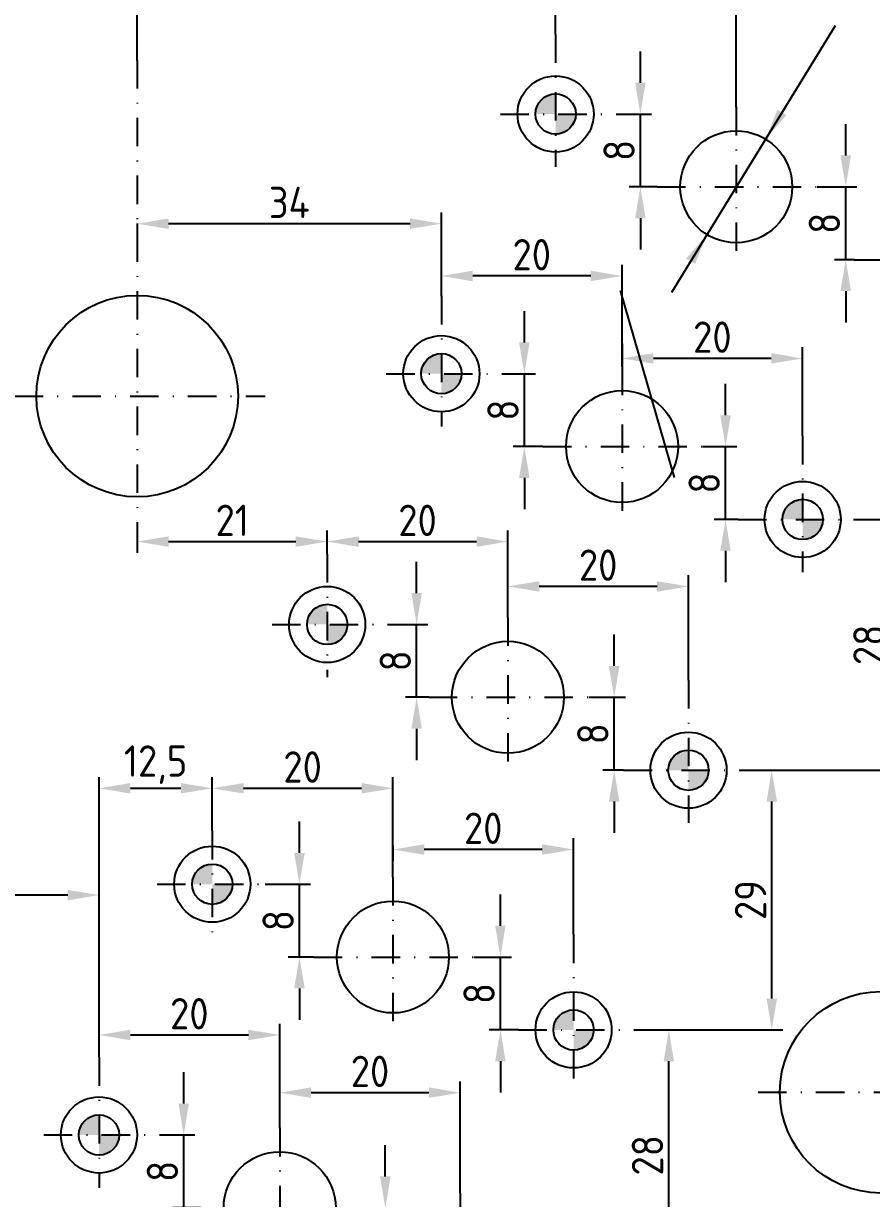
# Model space of a CAD drawing. Header units: millimetres. Extents: x 37 to 1354, y 67 to 1081.
# Drawn here: x 665.9 to 760.5, y 387.4 to 518.6 of the extents above; entities that cross this region are included whole.
import ezdxf

# ---------------------------------------------------------------- set-up
doc = ezdxf.new("R2010")
doc.units = ezdxf.units.MM
doc.linetypes.add('DASHDOT2', pattern=[12.7, 6.35, -3.175, 0, -3.175])
doc.layers.add('AXE', color=1, linetype='DASHDOT2')
doc.layers.add('COTE', color=1, linetype='Continuous')
doc.styles.add('ISOCPR', font='isocp.shx')
doc.dimstyles.new('ISO-25', dxfattribs={"dimtxt": 2.5, "dimasz": 2.5, "dimexe": 1.25, "dimexo": 0.625, "dimtad": 1, "dimtxsty": 'Standard', "dimcen": 2.5, "dimadec": 0, "dimazin": 0, "dimtfac": 1, "dimtmove": 0, "dimatfit": 3, "dimfxl": 1, "dimarcsym": 0})

# ---------------------------------------------------------------- blocks, each defined once
blk = doc.blocks.new('*D363')
at = {"layer": 'COTE', "color": 1, "linetype": 'Continuous', "transparency": 16777216}
for p, q in [((500.56, 581.96), (75.81, 581.96)), ((77.06, 280.46), (77.06, 578.46)), ((788.56, 276.96), (75.81, 276.96))]:
    blk.add_line(p, q, dxfattribs=at)
for points in [[(76.47, 578.46), (77.64, 578.46), (77.06, 581.96)], [(76.47, 280.46), (77.64, 280.46), (77.06, 276.96)]]:
    blk.add_solid(points, dxfattribs=at)
at = {"layer": 'Defpoints', "color": 0, "linetype": 'Continuous', "transparency": 16777216}
for p in [(77.06, 581.96), (500.56, 581.96), (788.56, 276.96)]:
    blk.add_point(p, dxfattribs=at)
at = {"layer": 'COTE', "color": 1, "linetype": 'Continuous', "transparency": 16777216, "insert": (74.68, 436.27), "char_height": 3.5, "attachment_point": 5, "rotation": 90, "style": 'ISOCPR'}
blk.add_mtext('305', dxfattribs=at)
blk = doc.blocks.new('*D365')
at = {"layer": 'COTE', "color": 1, "linetype": 'Continuous', "transparency": 16777216}
for p, q in [((93.06, 436.01), (93.06, 599.21)), ((908.06, 436.01), (908.06, 599.21)), ((96.56, 597.96), (904.56, 597.96))]:
    blk.add_line(p, q, dxfattribs=at)
for points in [[(96.56, 598.55), (96.56, 597.38), (93.06, 597.96)], [(904.56, 598.55), (904.56, 597.38), (908.06, 597.96)]]:
    blk.add_solid(points, dxfattribs=at)
at = {"layer": 'Defpoints', "color": 0, "linetype": 'Continuous', "transparency": 16777216}
for p in [(908.06, 597.96), (93.06, 436.01), (908.06, 436.01)]:
    blk.add_point(p, dxfattribs=at)
at = {"layer": 'COTE', "color": 1, "linetype": 'Continuous', "transparency": 16777216, "insert": (500.56, 600.34), "char_height": 3.5, "attachment_point": 5, "style": 'ISOCPR'}
blk.add_mtext('815', dxfattribs=at)
blk = doc.blocks.new('*D267')
at = {"layer": 'COTE', "color": 1, "linetype": 'Continuous', "transparency": 16777216}
for p, q in [((745.43, 509.24), (745.43, 521.96)), ((765.59, 500.99), (765.59, 521.96)), ((762.09, 520.71), (748.93, 520.71))]:
    blk.add_line(p, q, dxfattribs=at)
for points in [[(748.93, 521.3), (748.93, 520.13), (745.43, 520.71)], [(762.09, 521.3), (762.09, 520.13), (765.59, 520.71)]]:
    blk.add_solid(points, dxfattribs=at)
at = {"layer": 'Defpoints', "color": 0, "linetype": 'Continuous', "transparency": 16777216}
for p in [(745.43, 520.71), (745.43, 509.24), (765.59, 500.99)]:
    blk.add_point(p, dxfattribs=at)
at = {"layer": 'COTE', "color": 1, "linetype": 'Continuous', "transparency": 16777216, "insert": (754.9, 523.09), "char_height": 3.5, "attachment_point": 5, "style": 'ISOCPR'}
blk.add_mtext('20', dxfattribs=at)
blk = doc.blocks.new('*D268')
at = {"layer": 'COTE', "color": 1, "linetype": 'Continuous', "transparency": 16777216}
for p, q in [((734.72, 511.96), (734.72, 515.46)), ((732.99, 508.46), (735.97, 508.46)), ((734.72, 500.33), (734.72, 508.46)), ((736.6, 500.33), (733.47, 500.33)), ((734.72, 496.83), (734.72, 493.33))]:
    blk.add_line(p, q, dxfattribs=at)
for points in [[(734.14, 511.96), (735.3, 511.96), (734.72, 508.46)], [(734.14, 496.83), (735.3, 496.83), (734.72, 500.33)]]:
    blk.add_solid(points, dxfattribs=at)
at = {"layer": 'Defpoints', "color": 0, "linetype": 'Continuous', "transparency": 16777216}
for p in [(732.99, 508.46), (734.72, 508.46), (736.6, 500.33)]:
    blk.add_point(p, dxfattribs=at)
at = {"layer": 'COTE', "color": 1, "linetype": 'Continuous', "transparency": 16777216, "insert": (732.35, 504.4), "char_height": 3.5, "attachment_point": 5, "rotation": 90, "style": 'ISOCPR'}
blk.add_mtext('8', dxfattribs=at)
blk = doc.blocks.new('*D269')
at = {"layer": 'COTE', "color": 1, "linetype": 'Continuous', "transparency": 16777216}
for p, q in [((757.65, 503.83), (757.65, 507.33)), ((754.46, 500.33), (758.9, 500.33)), ((757.65, 492.19), (757.65, 500.33)), ((758.61, 492.19), (756.4, 492.19)), ((757.65, 488.69), (757.65, 485.19))]:
    blk.add_line(p, q, dxfattribs=at)
for points in [[(757.06, 503.83), (758.23, 503.83), (757.65, 500.33)], [(757.06, 488.69), (758.23, 488.69), (757.65, 492.19)]]:
    blk.add_solid(points, dxfattribs=at)
at = {"layer": 'Defpoints', "color": 0, "linetype": 'Continuous', "transparency": 16777216}
for p in [(754.46, 500.33), (757.65, 500.33), (758.61, 492.19)]:
    blk.add_point(p, dxfattribs=at)
at = {"layer": 'COTE', "color": 1, "linetype": 'Continuous', "transparency": 16777216, "insert": (755.27, 496.26), "char_height": 3.5, "attachment_point": 5, "rotation": 90, "style": 'ISOCPR'}
blk.add_mtext('8', dxfattribs=at)
blk = doc.blocks.new('*D272')
at = {"layer": 'COTE', "color": 1, "linetype": 'Continuous', "transparency": 16777216}
for p, q in [((500.56, 581.96), (917.31, 581.96)), ((916.06, 578.46), (916.06, 439.45)), ((894.06, 435.95), (917.31, 435.95))]:
    blk.add_line(p, q, dxfattribs=at)
for points in [[(915.47, 578.46), (916.64, 578.46), (916.06, 581.96)], [(915.47, 439.45), (916.64, 439.45), (916.06, 435.95)]]:
    blk.add_solid(points, dxfattribs=at)
at = {"layer": 'Defpoints', "color": 0, "linetype": 'Continuous', "transparency": 16777216}
for p in [(500.56, 581.96), (894.06, 435.95), (916.06, 435.95)]:
    blk.add_point(p, dxfattribs=at)
at = {"layer": 'COTE', "color": 1, "linetype": 'Continuous', "transparency": 16777216, "insert": (913.68, 508.95), "char_height": 3.5, "attachment_point": 5, "rotation": 90, "style": 'ISOCPR'}
blk.add_mtext('146', dxfattribs=at)
blk = doc.blocks.new('*D282')
at = {"layer": 'COTE', "color": 1, "linetype": 'Continuous', "transparency": 16777216}
for p, q in [((641.06, 417.52), (641.06, 422.5)), ((674.29, 403.14), (674.29, 422.5)), ((670.79, 421.25), (644.56, 421.25))]:
    blk.add_line(p, q, dxfattribs=at)
for points in [[(644.56, 421.83), (644.56, 420.66), (641.06, 421.25)], [(670.79, 421.83), (670.79, 420.66), (674.29, 421.25)]]:
    blk.add_solid(points, dxfattribs=at)
at = {"layer": 'Defpoints', "color": 0, "linetype": 'Continuous', "transparency": 16777216}
for p in [(641.06, 421.25), (641.06, 417.52), (674.29, 403.14)]:
    blk.add_point(p, dxfattribs=at)
at = {"layer": 'COTE', "color": 1, "linetype": 'Continuous', "transparency": 16777216, "insert": (657.67, 423.62), "char_height": 3.5, "attachment_point": 5, "style": 'ISOCPR'}
blk.add_mtext('33', dxfattribs=at)
blk = doc.blocks.new('*D308')
at = {"layer": 'COTE', "color": 1, "linetype": 'Continuous', "transparency": 16777216}
for p, q in [((696.66, 425.96), (696.66, 429.46)), ((692.82, 422.46), (697.91, 422.46)), ((696.66, 414.33), (696.66, 422.46)), ((698.27, 414.33), (695.41, 414.33)), ((696.66, 410.83), (696.66, 407.33))]:
    blk.add_line(p, q, dxfattribs=at)
for points in [[(696.08, 425.96), (697.25, 425.96), (696.66, 422.46)], [(696.08, 410.83), (697.25, 410.83), (696.66, 414.33)]]:
    blk.add_solid(points, dxfattribs=at)
at = {"layer": 'Defpoints', "color": 0, "linetype": 'Continuous', "transparency": 16777216}
for p in [(692.82, 422.46), (696.66, 422.46), (698.27, 414.33)]:
    blk.add_point(p, dxfattribs=at)
at = {"layer": 'COTE', "color": 1, "linetype": 'Continuous', "transparency": 16777216, "insert": (694.29, 418.4), "char_height": 3.5, "attachment_point": 5, "rotation": 90, "style": 'ISOCPR'}
blk.add_mtext('8', dxfattribs=at)
blk = doc.blocks.new('*D309')
at = {"layer": 'COTE', "color": 1, "linetype": 'Continuous', "transparency": 16777216}
for p, q in [((719.1, 417.83), (719.1, 421.33)), ((716.14, 414.33), (720.35, 414.33)), ((719.1, 406.19), (719.1, 414.33)), ((721.11, 406.19), (717.85, 406.19)), ((719.1, 402.69), (719.1, 399.19))]:
    blk.add_line(p, q, dxfattribs=at)
for points in [[(718.51, 417.83), (719.68, 417.83), (719.1, 414.33)], [(718.51, 402.69), (719.68, 402.69), (719.1, 406.19)]]:
    blk.add_solid(points, dxfattribs=at)
at = {"layer": 'Defpoints', "color": 0, "linetype": 'Continuous', "transparency": 16777216}
for p in [(716.14, 414.33), (719.1, 414.33), (721.11, 406.19)]:
    blk.add_point(p, dxfattribs=at)
at = {"layer": 'COTE', "color": 1, "linetype": 'Continuous', "transparency": 16777216, "insert": (716.72, 410.26), "char_height": 3.5, "attachment_point": 5, "rotation": 90, "style": 'ISOCPR'}
blk.add_mtext('8', dxfattribs=at)
blk = doc.blocks.new('*D310')
at = {"layer": 'COTE', "color": 1, "linetype": 'Continuous', "transparency": 16777216}
for p, q in [((748.31, 435.19), (750.64, 435.19)), ((749.39, 409.69), (749.39, 431.69)), ((736.15, 406.19), (750.64, 406.19))]:
    blk.add_line(p, q, dxfattribs=at)
for points in [[(748.81, 431.69), (749.98, 431.69), (749.39, 435.19)], [(748.81, 409.69), (749.98, 409.69), (749.39, 406.19)]]:
    blk.add_solid(points, dxfattribs=at)
at = {"layer": 'Defpoints', "color": 0, "linetype": 'Continuous', "transparency": 16777216}
for p in [(748.31, 435.19), (749.39, 435.19), (736.15, 406.19)]:
    blk.add_point(p, dxfattribs=at)
at = {"layer": 'COTE', "color": 1, "linetype": 'Continuous', "transparency": 16777216, "insert": (747.02, 420.69), "char_height": 3.5, "attachment_point": 5, "rotation": 90, "style": 'ISOCPR'}
blk.add_mtext('29', dxfattribs=at)
blk = doc.blocks.new('*D311')
at = {"layer": 'COTE', "color": 1, "linetype": 'Continuous', "transparency": 16777216}
for p, q in [((707.1, 426.77), (707.1, 425.09)), ((727.26, 416.84), (727.26, 427.59)), ((723.76, 426.34), (710.6, 426.34))]:
    blk.add_line(p, q, dxfattribs=at)
for points in [[(710.6, 426.92), (710.6, 425.75), (707.1, 426.34)], [(723.76, 426.92), (723.76, 425.75), (727.26, 426.34)]]:
    blk.add_solid(points, dxfattribs=at)
at = {"layer": 'Defpoints', "color": 0, "linetype": 'Continuous', "transparency": 16777216}
for p in [(707.1, 426.77), (707.1, 426.34), (727.26, 416.84)]:
    blk.add_point(p, dxfattribs=at)
at = {"layer": 'COTE', "color": 1, "linetype": 'Continuous', "transparency": 16777216, "insert": (717.18, 428.71), "char_height": 3.5, "attachment_point": 5, "style": 'ISOCPR'}
blk.add_mtext('20', dxfattribs=at)
blk = doc.blocks.new('*D312')
at = {"layer": 'COTE', "color": 1, "linetype": 'Continuous', "transparency": 16777216}
for p, q in [((674.29, 403.14), (674.29, 434.42)), ((686.93, 428.41), (686.93, 434.42)), ((677.79, 433.17), (683.43, 433.17))]:
    blk.add_line(p, q, dxfattribs=at)
for points in [[(677.79, 433.76), (677.79, 432.59), (674.29, 433.17)], [(683.43, 433.76), (683.43, 432.59), (686.93, 433.17)]]:
    blk.add_solid(points, dxfattribs=at)
at = {"layer": 'Defpoints', "color": 0, "linetype": 'Continuous', "transparency": 16777216}
for p in [(686.93, 433.17), (686.93, 428.41), (674.29, 403.14)]:
    blk.add_point(p, dxfattribs=at)
at = {"layer": 'COTE', "color": 1, "linetype": 'Continuous', "transparency": 16777216, "insert": (680.61, 435.81), "char_height": 3.5, "attachment_point": 5, "style": 'ISOCPR'}
blk.add_mtext('12,5', dxfattribs=at)
blk = doc.blocks.new('*D313')
at = {"layer": 'COTE', "color": 1, "linetype": 'Continuous', "transparency": 16777216}
for p, q in [((694.46, 398.36), (694.46, 400.43)), ((714.62, 387.98), (714.62, 400.43)), ((711.12, 399.18), (697.96, 399.18))]:
    blk.add_line(p, q, dxfattribs=at)
for points in [[(697.96, 399.77), (697.96, 398.6), (694.46, 399.18)], [(711.12, 399.77), (711.12, 398.6), (714.62, 399.18)]]:
    blk.add_solid(points, dxfattribs=at)
at = {"layer": 'Defpoints', "color": 0, "linetype": 'Continuous', "transparency": 16777216}
for p in [(694.46, 399.18), (694.46, 398.36), (714.62, 387.98)]:
    blk.add_point(p, dxfattribs=at)
at = {"layer": 'COTE', "color": 1, "linetype": 'Continuous', "transparency": 16777216, "insert": (704.54, 401.56), "char_height": 3.5, "attachment_point": 5, "style": 'ISOCPR'}
blk.add_mtext('20', dxfattribs=at)
blk = doc.blocks.new('*D315')
at = {"layer": 'COTE', "color": 1, "linetype": 'Continuous', "transparency": 16777216}
for p, q in [((706.25, 389.83), (706.25, 393.33)), ((703.49, 386.33), (707.5, 386.33)), ((706.25, 378.19), (706.25, 386.33)), ((707.16, 378.19), (705, 378.19)), ((706.25, 374.69), (706.25, 371.19))]:
    blk.add_line(p, q, dxfattribs=at)
for points in [[(705.67, 389.83), (706.83, 389.83), (706.25, 386.33)], [(705.67, 374.69), (706.83, 374.69), (706.25, 378.19)]]:
    blk.add_solid(points, dxfattribs=at)
at = {"layer": 'Defpoints', "color": 0, "linetype": 'Continuous', "transparency": 16777216}
for p in [(703.49, 386.33), (706.25, 386.33), (707.16, 378.19)]:
    blk.add_point(p, dxfattribs=at)
at = {"layer": 'COTE', "color": 1, "linetype": 'Continuous', "transparency": 16777216, "insert": (703.87, 382.26), "char_height": 3.5, "attachment_point": 5, "rotation": 90, "style": 'ISOCPR'}
blk.add_mtext('8', dxfattribs=at)
blk = doc.blocks.new('*D319')
at = {"layer": 'COTE', "color": 1, "linetype": 'Continuous', "transparency": 16777216}
for p, q in [((674.29, 403.14), (674.29, 406.88)), ((694.46, 395.24), (694.46, 406.88)), ((677.79, 405.63), (690.96, 405.63))]:
    blk.add_line(p, q, dxfattribs=at)
for points in [[(677.79, 406.21), (677.79, 405.04), (674.29, 405.63)], [(690.96, 406.21), (690.96, 405.04), (694.46, 405.63)]]:
    blk.add_solid(points, dxfattribs=at)
at = {"layer": 'Defpoints', "color": 0, "linetype": 'Continuous', "transparency": 16777216}
for p in [(694.46, 405.63), (674.29, 403.14), (694.46, 395.24)]:
    blk.add_point(p, dxfattribs=at)
at = {"layer": 'COTE', "color": 1, "linetype": 'Continuous', "transparency": 16777216, "insert": (684.37, 408), "char_height": 3.5, "attachment_point": 5, "style": 'ISOCPR'}
blk.add_mtext('20', dxfattribs=at)
blk = doc.blocks.new('*D320')
at = {"layer": 'COTE', "color": 1, "linetype": 'Continuous', "transparency": 16777216}
for p, q in [((683.74, 397.96), (683.74, 401.46)), ((682.26, 394.46), (684.99, 394.46)), ((683.74, 386.33), (683.74, 394.46)), ((685.63, 386.33), (682.49, 386.33)), ((683.74, 382.83), (683.74, 379.33))]:
    blk.add_line(p, q, dxfattribs=at)
for points in [[(683.16, 397.96), (684.32, 397.96), (683.74, 394.46)], [(683.16, 382.83), (684.32, 382.83), (683.74, 386.33)]]:
    blk.add_solid(points, dxfattribs=at)
at = {"layer": 'Defpoints', "color": 0, "linetype": 'Continuous', "transparency": 16777216}
for p in [(682.26, 394.46), (683.74, 394.46), (685.63, 386.33)]:
    blk.add_point(p, dxfattribs=at)
at = {"layer": 'COTE', "color": 1, "linetype": 'Continuous', "transparency": 16777216, "insert": (681.37, 390.4), "char_height": 3.5, "attachment_point": 5, "rotation": 90, "style": 'ISOCPR'}
blk.add_mtext('8', dxfattribs=at)
blk = doc.blocks.new('*D321')
at = {"layer": 'COTE', "color": 1, "linetype": 'Continuous', "transparency": 16777216}
for p, q in [((736.15, 406.19), (739.15, 406.19)), ((737.9, 381.69), (737.9, 402.69)), ((722.52, 378.19), (739.15, 378.19))]:
    blk.add_line(p, q, dxfattribs=at)
for points in [[(737.32, 402.69), (738.48, 402.69), (737.9, 406.19)], [(737.32, 381.69), (738.48, 381.69), (737.9, 378.19)]]:
    blk.add_solid(points, dxfattribs=at)
at = {"layer": 'Defpoints', "color": 0, "linetype": 'Continuous', "transparency": 16777216}
for p in [(736.15, 406.19), (737.9, 406.19), (722.52, 378.19)]:
    blk.add_point(p, dxfattribs=at)
at = {"layer": 'COTE', "color": 1, "linetype": 'Continuous', "transparency": 16777216, "insert": (735.52, 392.19), "char_height": 3.5, "attachment_point": 5, "rotation": 90, "style": 'ISOCPR'}
blk.add_mtext('28', dxfattribs=at)
blk = doc.blocks.new('*D325')
at = {"layer": 'COTE', "color": 1, "linetype": 'Continuous', "transparency": 16777216}
for p, q in [((712.51, 488.14), (712.51, 497.46)), ((678.56, 496.24), (678.56, 494.96)), ((709.01, 496.21), (682.06, 496.21))]:
    blk.add_line(p, q, dxfattribs=at)
for points in [[(682.06, 496.8), (682.06, 495.63), (678.56, 496.21)], [(709.01, 496.8), (709.01, 495.63), (712.51, 496.21)]]:
    blk.add_solid(points, dxfattribs=at)
at = {"layer": 'Defpoints', "color": 0, "linetype": 'Continuous', "transparency": 16777216}
for p in [(678.56, 496.24), (678.56, 496.21), (712.51, 488.14)]:
    blk.add_point(p, dxfattribs=at)
at = {"layer": 'COTE', "color": 1, "linetype": 'Continuous', "transparency": 16777216, "insert": (695.53, 498.59), "char_height": 3.5, "attachment_point": 5, "style": 'ISOCPR'}
blk.add_mtext('34', dxfattribs=at)
blk = doc.blocks.new('*D326')
at = {"layer": 'COTE', "color": 1, "linetype": 'Continuous', "transparency": 16777216}
for p, q in [((699.76, 459.31), (699.76, 461.97)), ((719.93, 452.24), (719.93, 461.97)), ((703.26, 460.72), (716.43, 460.72))]:
    blk.add_line(p, q, dxfattribs=at)
for points in [[(703.26, 461.3), (703.26, 460.13), (699.76, 460.72)], [(716.43, 461.3), (716.43, 460.13), (719.93, 460.72)]]:
    blk.add_solid(points, dxfattribs=at)
at = {"layer": 'Defpoints', "color": 0, "linetype": 'Continuous', "transparency": 16777216}
for p in [(719.93, 460.72), (699.76, 459.31), (719.93, 452.24)]:
    blk.add_point(p, dxfattribs=at)
at = {"layer": 'COTE', "color": 1, "linetype": 'Continuous', "transparency": 16777216, "insert": (709.85, 463.09), "char_height": 3.5, "attachment_point": 5, "style": 'ISOCPR'}
blk.add_mtext('20', dxfattribs=at)
blk = doc.blocks.new('*D327')
at = {"layer": 'COTE', "color": 1, "linetype": 'Continuous', "transparency": 16777216}
for p, q in [((699.76, 459.31), (699.76, 461.97)), ((678.56, 461.59), (678.56, 459.47)), ((682.06, 460.72), (696.26, 460.72))]:
    blk.add_line(p, q, dxfattribs=at)
for points in [[(682.06, 461.3), (682.06, 460.13), (678.56, 460.72)], [(696.26, 461.3), (696.26, 460.13), (699.76, 460.72)]]:
    blk.add_solid(points, dxfattribs=at)
at = {"layer": 'Defpoints', "color": 0, "linetype": 'Continuous', "transparency": 16777216}
for p in [(678.56, 461.59), (699.76, 460.72), (699.76, 459.31)]:
    blk.add_point(p, dxfattribs=at)
at = {"layer": 'COTE', "color": 1, "linetype": 'Continuous', "transparency": 16777216, "insert": (689.16, 463.09), "char_height": 3.5, "attachment_point": 5, "style": 'ISOCPR'}
blk.add_mtext('21', dxfattribs=at)
blk = doc.blocks.new('*D328')
at = {"layer": 'COTE', "color": 1, "linetype": 'Continuous', "transparency": 16777216}
for p, q in [((709.75, 454.96), (709.75, 458.46)), ((708.32, 451.46), (711, 451.46)), ((709.75, 443.33), (709.75, 451.46)), ((711.1, 443.33), (708.5, 443.33)), ((709.75, 439.83), (709.75, 436.33))]:
    blk.add_line(p, q, dxfattribs=at)
for points in [[(709.16, 454.96), (710.33, 454.96), (709.75, 451.46)], [(709.16, 439.83), (710.33, 439.83), (709.75, 443.33)]]:
    blk.add_solid(points, dxfattribs=at)
at = {"layer": 'Defpoints', "color": 0, "linetype": 'Continuous', "transparency": 16777216}
for p in [(708.32, 451.46), (709.75, 451.46), (711.1, 443.33)]:
    blk.add_point(p, dxfattribs=at)
at = {"layer": 'COTE', "color": 1, "linetype": 'Continuous', "transparency": 16777216, "insert": (707.37, 447.4), "char_height": 3.5, "attachment_point": 5, "rotation": 90, "style": 'ISOCPR'}
blk.add_mtext('8', dxfattribs=at)
blk = doc.blocks.new('*D329')
at = {"layer": 'COTE', "color": 1, "linetype": 'Continuous', "transparency": 16777216}
for p, q in [((686.93, 428.41), (686.93, 434.42)), ((707.1, 423.24), (707.1, 434.42)), ((690.43, 433.17), (703.6, 433.17))]:
    blk.add_line(p, q, dxfattribs=at)
for points in [[(690.43, 433.76), (690.43, 432.59), (686.93, 433.17)], [(703.6, 433.76), (703.6, 432.59), (707.1, 433.17)]]:
    blk.add_solid(points, dxfattribs=at)
at = {"layer": 'Defpoints', "color": 0, "linetype": 'Continuous', "transparency": 16777216}
for p in [(707.1, 433.17), (686.93, 428.41), (707.1, 423.24)]:
    blk.add_point(p, dxfattribs=at)
at = {"layer": 'COTE', "color": 1, "linetype": 'Continuous', "transparency": 16777216, "insert": (697.02, 435.55), "char_height": 3.5, "attachment_point": 5, "style": 'ISOCPR'}
blk.add_mtext('20', dxfattribs=at)
blk = doc.blocks.new('*D330')
at = {"layer": 'COTE', "color": 1, "linetype": 'Continuous', "transparency": 16777216}
for p, q in [((744.23, 474.83), (744.23, 478.33)), ((741.71, 471.33), (745.48, 471.33)), ((744.23, 463.19), (744.23, 471.33)), ((745.63, 463.19), (742.98, 463.19)), ((744.23, 459.69), (744.23, 456.19))]:
    blk.add_line(p, q, dxfattribs=at)
for points in [[(743.65, 474.83), (744.81, 474.83), (744.23, 471.33)], [(743.65, 459.69), (744.81, 459.69), (744.23, 463.19)]]:
    blk.add_solid(points, dxfattribs=at)
at = {"layer": 'Defpoints', "color": 0, "linetype": 'Continuous', "transparency": 16777216}
for p in [(741.71, 471.33), (744.23, 471.33), (745.63, 463.19)]:
    blk.add_point(p, dxfattribs=at)
at = {"layer": 'COTE', "color": 1, "linetype": 'Continuous', "transparency": 16777216, "insert": (741.85, 467.26), "char_height": 3.5, "attachment_point": 5, "rotation": 90, "style": 'ISOCPR'}
blk.add_mtext('8', dxfattribs=at)
blk = doc.blocks.new('*D331')
at = {"layer": 'COTE', "color": 1, "linetype": 'Continuous', "transparency": 16777216}
for p, q in [((759.87, 463.19), (763.87, 463.19)), ((762.62, 438.69), (762.62, 459.69)), ((745.97, 435.19), (763.87, 435.19))]:
    blk.add_line(p, q, dxfattribs=at)
for points in [[(762.03, 459.69), (763.2, 459.69), (762.62, 463.19)], [(762.03, 438.69), (763.2, 438.69), (762.62, 435.19)]]:
    blk.add_solid(points, dxfattribs=at)
at = {"layer": 'Defpoints', "color": 0, "linetype": 'Continuous', "transparency": 16777216}
for p in [(759.87, 463.19), (762.62, 463.19), (745.97, 435.19)]:
    blk.add_point(p, dxfattribs=at)
at = {"layer": 'COTE', "color": 1, "linetype": 'Continuous', "transparency": 16777216, "insert": (760.24, 449.19), "char_height": 3.5, "attachment_point": 5, "rotation": 90, "style": 'ISOCPR'}
blk.add_mtext('28', dxfattribs=at)
blk = doc.blocks.new('*D332')
at = {"layer": 'COTE', "color": 1, "linetype": 'Continuous', "transparency": 16777216}
for p, q in [((719.93, 452.24), (719.93, 456.96)), ((740.09, 445.26), (740.09, 456.96)), ((736.59, 455.71), (723.43, 455.71))]:
    blk.add_line(p, q, dxfattribs=at)
for points in [[(723.43, 456.3), (723.43, 455.13), (719.93, 455.71)], [(736.59, 456.3), (736.59, 455.13), (740.09, 455.71)]]:
    blk.add_solid(points, dxfattribs=at)
at = {"layer": 'Defpoints', "color": 0, "linetype": 'Continuous', "transparency": 16777216}
for p in [(719.93, 455.71), (719.93, 452.24), (740.09, 445.26)]:
    blk.add_point(p, dxfattribs=at)
at = {"layer": 'COTE', "color": 1, "linetype": 'Continuous', "transparency": 16777216, "insert": (730.01, 458.09), "char_height": 3.5, "attachment_point": 5, "style": 'ISOCPR'}
blk.add_mtext('20', dxfattribs=at)
blk = doc.blocks.new('*D333')
at = {"layer": 'COTE', "color": 1, "linetype": 'Continuous', "transparency": 16777216}
for p, q in [((731.8, 446.83), (731.8, 450.33)), ((728.97, 443.33), (733.05, 443.33)), ((731.8, 435.19), (731.8, 443.33)), ((732.85, 435.19), (730.55, 435.19)), ((731.8, 431.69), (731.8, 428.19))]:
    blk.add_line(p, q, dxfattribs=at)
for points in [[(731.21, 446.83), (732.38, 446.83), (731.8, 443.33)], [(731.21, 431.69), (732.38, 431.69), (731.8, 435.19)]]:
    blk.add_solid(points, dxfattribs=at)
at = {"layer": 'Defpoints', "color": 0, "linetype": 'Continuous', "transparency": 16777216}
for p in [(728.97, 443.33), (731.8, 443.33), (732.85, 435.19)]:
    blk.add_point(p, dxfattribs=at)
at = {"layer": 'COTE', "color": 1, "linetype": 'Continuous', "transparency": 16777216, "insert": (729.42, 439.26), "char_height": 3.5, "attachment_point": 5, "rotation": 90, "style": 'ISOCPR'}
blk.add_mtext('8', dxfattribs=at)
blk = doc.blocks.new('*D334')
at = {"layer": 'COTE', "color": 1, "linetype": 'Continuous', "transparency": 16777216}
for p, q in [((732.68, 482.83), (732.68, 479.92)), ((752.84, 472.52), (752.84, 482.42)), ((749.34, 481.17), (736.18, 481.17))]:
    blk.add_line(p, q, dxfattribs=at)
for points in [[(736.18, 481.76), (736.18, 480.59), (732.68, 481.17)], [(749.34, 481.76), (749.34, 480.59), (752.84, 481.17)]]:
    blk.add_solid(points, dxfattribs=at)
at = {"layer": 'Defpoints', "color": 0, "linetype": 'Continuous', "transparency": 16777216}
for p in [(732.68, 482.83), (732.68, 481.17), (752.84, 472.52)]:
    blk.add_point(p, dxfattribs=at)
at = {"layer": 'COTE', "color": 1, "linetype": 'Continuous', "transparency": 16777216, "insert": (742.76, 483.55), "char_height": 3.5, "attachment_point": 5, "style": 'ISOCPR'}
blk.add_mtext('20', dxfattribs=at)
blk = doc.blocks.new('*D335')
at = {"layer": 'COTE', "color": 1, "linetype": 'Continuous', "transparency": 16777216}
for p, q in [((712.51, 489.64), (712.51, 491.63)), ((732.68, 480.24), (732.68, 491.63)), ((729.18, 490.38), (716.01, 490.38))]:
    blk.add_line(p, q, dxfattribs=at)
for points in [[(716.01, 490.96), (716.01, 489.79), (712.51, 490.38)], [(729.18, 490.96), (729.18, 489.79), (732.68, 490.38)]]:
    blk.add_solid(points, dxfattribs=at)
at = {"layer": 'Defpoints', "color": 0, "linetype": 'Continuous', "transparency": 16777216}
for p in [(712.51, 490.38), (712.51, 489.64), (732.68, 480.24)]:
    blk.add_point(p, dxfattribs=at)
at = {"layer": 'COTE', "color": 1, "linetype": 'Continuous', "transparency": 16777216, "insert": (722.6, 492.75), "char_height": 3.5, "attachment_point": 5, "style": 'ISOCPR'}
blk.add_mtext('20', dxfattribs=at)
blk = doc.blocks.new('*D336')
at = {"layer": 'COTE', "color": 1, "linetype": 'Continuous', "transparency": 16777216}
for p, q in [((721.77, 482.96), (721.77, 486.46)), ((720.7, 479.46), (723.02, 479.46)), ((721.77, 471.33), (721.77, 479.46)), ((723.85, 471.33), (720.52, 471.33)), ((721.77, 467.83), (721.77, 464.33))]:
    blk.add_line(p, q, dxfattribs=at)
for points in [[(721.18, 482.96), (722.35, 482.96), (721.77, 479.46)], [(721.18, 467.83), (722.35, 467.83), (721.77, 471.33)]]:
    blk.add_solid(points, dxfattribs=at)
at = {"layer": 'Defpoints', "color": 0, "linetype": 'Continuous', "transparency": 16777216}
for p in [(720.7, 479.46), (721.77, 479.46), (723.85, 471.33)]:
    blk.add_point(p, dxfattribs=at)
at = {"layer": 'COTE', "color": 1, "linetype": 'Continuous', "transparency": 16777216, "insert": (719.39, 475.4), "char_height": 3.5, "attachment_point": 5, "rotation": 90, "style": 'ISOCPR'}
blk.add_mtext('8', dxfattribs=at)
blk = doc.blocks.new('*D353')
at = {"layer": 'COTE', "color": 1, "linetype": 'Continuous', "transparency": 16777216}
for p, q in [((640.06, 534.84), (640.06, 546.46)), ((678.56, 514.49), (678.56, 546.46)), ((675.06, 545.21), (643.56, 545.21))]:
    blk.add_line(p, q, dxfattribs=at)
for points in [[(643.56, 545.8), (643.56, 544.63), (640.06, 545.21)], [(675.06, 545.8), (675.06, 544.63), (678.56, 545.21)]]:
    blk.add_solid(points, dxfattribs=at)
at = {"layer": 'Defpoints', "color": 0, "linetype": 'Continuous', "transparency": 16777216}
for p in [(640.06, 545.21), (640.06, 534.84), (678.56, 514.49)]:
    blk.add_point(p, dxfattribs=at)
at = {"layer": 'COTE', "color": 1, "linetype": 'Continuous', "transparency": 16777216, "insert": (659.31, 547.85), "char_height": 3.5, "attachment_point": 5, "style": 'ISOCPR'}
blk.add_mtext('38,5', dxfattribs=at)
blk = doc.blocks.new('*D358')
at = {"layer": 'COTE', "color": 1, "linetype": 'Continuous', "transparency": 16777216}
for p, q in [((678.56, 514.41), (678.56, 521.96)), ((725.26, 517.35), (725.26, 521.96)), ((721.76, 520.71), (682.06, 520.71))]:
    blk.add_line(p, q, dxfattribs=at)
for points in [[(682.06, 521.3), (682.06, 520.13), (678.56, 520.71)], [(721.76, 521.3), (721.76, 520.13), (725.26, 520.71)]]:
    blk.add_solid(points, dxfattribs=at)
at = {"layer": 'Defpoints', "color": 0, "linetype": 'Continuous', "transparency": 16777216}
for p in [(678.56, 520.71), (725.26, 517.35), (678.56, 514.41)]:
    blk.add_point(p, dxfattribs=at)
at = {"layer": 'COTE', "color": 1, "linetype": 'Continuous', "transparency": 16777216, "insert": (701.91, 523.09), "char_height": 3.5, "attachment_point": 5, "style": 'ISOCPR'}
blk.add_mtext('47', dxfattribs=at)
blk = doc.blocks.new('*D281')
at = {"layer": 'COTE', "color": 1, "linetype": 'Continuous', "transparency": 16777216}
for p, q in [((725.26, 517.35), (725.26, 521.96)), ((745.43, 509.24), (745.43, 521.96)), ((741.93, 520.71), (728.76, 520.71))]:
    blk.add_line(p, q, dxfattribs=at)
for points in [[(728.76, 521.3), (728.76, 520.13), (725.26, 520.71)], [(741.93, 521.3), (741.93, 520.13), (745.43, 520.71)]]:
    blk.add_solid(points, dxfattribs=at)
at = {"layer": 'Defpoints', "color": 0, "linetype": 'Continuous', "transparency": 16777216}
for p in [(725.26, 520.71), (725.26, 517.35), (745.43, 509.24)]:
    blk.add_point(p, dxfattribs=at)
at = {"layer": 'COTE', "color": 1, "linetype": 'Continuous', "transparency": 16777216, "insert": (735.34, 523.09), "char_height": 3.5, "attachment_point": 5, "style": 'ISOCPR'}
blk.add_mtext('20', dxfattribs=at)

msp = doc.modelspace()

# ---------------------------------------------------------------- hatches: boundary and pattern name
at = {"layer": 'COTE', "linetype": 'Continuous'}
h = msp.add_hatch(color=2, dxfattribs=at)
h.paths.add_polyline_path([(725.26, 510.713, 0.4142136), (723.01, 508.463), (725.26, 508.463)])
h.paths.add_polyline_path([(725.26, 508.463), (725.26, 506.213, 0.4142136), (727.51, 508.463)])
h = msp.add_hatch(color=2, dxfattribs=at)
h.paths.add_polyline_path([(712.511, 479.463), (712.511, 481.713, 0.4142136), (710.261, 479.463)])
h.paths.add_polyline_path([(712.511, 479.463), (712.511, 477.213, 0.4142136), (714.761, 479.463)])
h = msp.add_hatch(color=2, dxfattribs=at)
h.paths.add_polyline_path([(750.591, 463.191), (752.841, 463.191), (752.841, 465.441, 0.4142136)])
h.paths.add_polyline_path([(755.091, 463.191), (752.841, 463.191), (752.841, 460.941, 0.4142136)])
h = msp.add_hatch(color=2, dxfattribs=at)
h.paths.add_polyline_path([(697.513, 451.463), (699.763, 451.463), (699.763, 453.713, 0.4142136)])
h.paths.add_polyline_path([(702.013, 451.463), (699.763, 451.463), (699.763, 449.213, 0.4142136)])
h = msp.add_hatch(color=2, dxfattribs=at)
h.paths.add_polyline_path([(740.093, 435.191), (740.093, 437.441, 0.4142136), (737.843, 435.191)])
h.paths.add_polyline_path([(740.093, 432.941, 0.4142136), (742.343, 435.191), (740.093, 435.191)])
h = msp.add_hatch(color=2, dxfattribs=at)
h.paths.add_polyline_path([(686.934, 424.713, 0.4142136), (684.684, 422.463), (686.934, 422.463)])
h.paths.add_polyline_path([(689.184, 422.463), (686.934, 422.463), (686.934, 420.213, 0.4142136)])
h = msp.add_hatch(color=2, dxfattribs=at)
h.paths.add_polyline_path([(727.263, 406.191), (727.263, 408.441, 0.4142136), (725.013, 406.191)])
h.paths.add_polyline_path([(727.263, 406.191), (727.263, 403.941, 0.4142136), (729.513, 406.191)])
h = msp.add_hatch(color=2, dxfattribs=at)
h.paths.add_polyline_path([(672.039, 394.463), (674.289, 394.463), (674.289, 396.713, 0.4142136)])
h.paths.add_polyline_path([(674.289, 392.213, 0.4142136), (676.539, 394.463), (674.289, 394.463)])

# ---------------------------------------------------------------- linework, layer by layer
at = {"color": 1}
for p, q in [((756.478, 518.324), (738.194, 488.55)), ((732.473, 488.761), (738.495, 467.867))]:
    msp.add_line(p, q, dxfattribs=at)
for points in [[(750.035, 508.946), (751.029, 508.336), (748.7, 505.658)], [(739.83, 492.329), (740.824, 491.719), (742.159, 495.007)]]:
    msp.add_solid(points, dxfattribs=at)
at = {"layer": 'AXE', "color": 1, "linetype": 'DASHDOT2', "ltscale": 0.5}
for p, q in [((725.26, 517.35), (725.26, 502.571)), ((678.555, 514.486), (678.555, 461.591)), ((745.429, 509.245), (745.429, 491.666)), ((719.104, 508.463), (732.994, 508.463)), ((736.6, 500.332), (754.463, 500.332)), ((758.605, 492.191), (773.614, 492.191)), ((712.511, 488.143), (712.511, 473.571)), ((732.681, 480.245), (732.681, 462.666)), ((706.356, 479.463), (720.705, 479.463)), ((664.87, 476.963), (692.837, 476.963)), ((752.841, 472.52), (752.841, 457.3)), ((723.852, 471.332), (741.715, 471.332)), ((745.629, 463.191), (759.873, 463.191)), ((699.763, 459.308), (699.763, 445.571)), ((693.608, 451.463), (708.32, 451.463)), ((719.933, 452.245), (719.933, 434.666)), ((740.093, 445.259), (740.093, 429.3)), ((711.103, 443.332), (728.966, 443.332)), ((732.847, 435.191), (748.309, 435.191)), ((686.934, 428.412), (686.934, 416.571)), ((680.779, 422.463), (692.816, 422.463)), ((707.103, 423.245), (707.103, 405.666)), ((727.263, 416.837), (727.263, 400.3)), ((698.274, 414.332), (716.137, 414.332)), ((721.108, 406.191), (736.147, 406.191)), ((674.289, 403.136), (674.289, 388.571)), ((747.87, 399.23), (779.313, 399.23)), ((694.459, 395.245), (694.459, 377.666)), ((668.134, 394.463), (682.261, 394.463)), ((714.619, 387.982), (714.619, 372.3))]:
    msp.add_line(p, q, dxfattribs=at)
at = {"layer": 'COTE', "color": 7, "linetype": 'Continuous'}
for centre, radius in [((725.26, 508.463), 4.25), ((725.26, 508.463), 2.25), ((745.429, 500.332), 6.25), ((712.511, 479.463), 4.25), ((712.511, 479.463), 2.25), ((732.681, 471.332), 6.25), ((752.841, 463.191), 4.25), ((752.841, 463.191), 2.25), ((699.763, 451.463), 4.25), ((699.763, 451.463), 2.25), ((719.933, 443.332), 6.25), ((740.093, 435.191), 4.25), ((740.093, 435.191), 2.25), ((686.934, 422.463), 4.25), ((686.934, 422.463), 2.25), ((707.103, 414.332), 6.25), ((727.263, 406.191), 4.25), ((727.263, 406.191), 2.25), ((674.289, 394.463), 4.25), ((674.289, 394.463), 2.25), ((694.459, 386.332), 6.25)]:
    msp.add_circle(centre, radius, dxfattribs=at)
at = {"layer": 'COTE', "color": 140, "linetype": 'Continuous'}
for centre in [(678.555, 476.963), (761.555, 399.23)]:
    msp.add_circle(centre, 11.25, dxfattribs=at)
at = {"layer": 'COTE', "color": 7, "linetype": 'Continuous'}
msp.add_arc((500.555, -88.037), 670, 53.088594, 126.911406, dxfattribs=at)

# ---------------------------------------------------------------- dimensions: what is measured, and where the dimension line sits
at = {"layer": 'COTE', "color": 1, "linetype": 'Continuous'}
for base, p1, p2, picture, middle in [((908.055, 597.963), (93.055, 436.012), (908.055, 436.012), '*D365', (500.555, 600.338)), ((640.055, 545.213), (678.555, 514.486), (640.055, 534.837), '*D353', (659.305, 547.85)), ((678.555, 496.213), (712.511, 488.143), (678.555, 496.24), '*D325', (695.533, 498.588))]:
    dim = msp.add_linear_dim(base=base, p1=p1, p2=p2, dimstyle='ISO-25', override={"dimtxt": 3.5, "dimasz": 3.5, "dimexo": 0, "dimdec": 1, "dimtxsty": 'ISOCPR', "dimcen": 3.5, "dimclrd": 1, "dimclre": 1, "dimclrt": 1, "dimtdec": 1, "dimlwd": -1, "dimlwe": -1}, dxfattribs=at)
    dim.commit()
    dim.dimension.update_dxf_attribs({"geometry": picture, "text_midpoint": middle})
dim = msp.add_linear_dim(base=(77.055, 581.963), p1=(788.555, 276.963), p2=(500.555, 581.963), angle=90, dimstyle='ISO-25', override={"dimtxt": 3.5, "dimasz": 3.5, "dimexo": 0, "dimdec": 1, "dimtxsty": 'ISOCPR', "dimcen": 3.5, "dimclrd": 1, "dimclre": 1, "dimclrt": 1, "dimtdec": 1, "dimlwd": -1, "dimlwe": -1}, dxfattribs=at)
dim.commit()
dim.dimension.update_dxf_attribs({"geometry": '*D363', "text_midpoint": (77.055, 436.271), "dimtype": 160})
at = {"layer": 'COTE', "color": 8, "linetype": 'Continuous'}
dim = msp.add_linear_dim(base=(916.055, 435.947), p1=(500.555, 581.963), p2=(894.055, 435.947), angle=90, dimstyle='ISO-25', override={"dimtxt": 3.5, "dimasz": 3.5, "dimexo": 0, "dimdec": 1, "dimtxsty": 'ISOCPR', "dimcen": 3.5, "dimclrd": 1, "dimclre": 1, "dimclrt": 1, "dimtdec": 1, "dimlwd": -1, "dimlwe": -1}, dxfattribs=at)
dim.commit()
dim.dimension.update_dxf_attribs({"geometry": '*D272', "text_midpoint": (913.68, 508.955)})
at = {"layer": 'COTE', "color": 1, "linetype": 'Continuous'}
for base, p1, p2, text, picture, middle in [((678.555, 520.713), (725.26, 517.35), (678.555, 514.412), '47', '*D358', (701.907, 523.088)), ((725.26, 520.713), (745.429, 509.245), (725.26, 517.35), '20', '*D281', (735.344, 523.088)), ((712.511, 490.376), (732.681, 480.245), (712.511, 489.64), '20', '*D335', (722.596, 492.751)), ((732.681, 481.174), (752.841, 472.52), (732.681, 482.83), '20', '*D334', (742.761, 483.549)), ((699.763, 460.716), (678.555, 461.591), (699.763, 459.308), '21', '*D327', (689.159, 463.091)), ((719.933, 460.716), (699.763, 459.308), (719.933, 452.245), '20', '*D326', (709.848, 463.091)), ((719.933, 455.714), (740.093, 445.259), (719.933, 452.245), '20', '*D332', (730.013, 458.089)), ((686.934, 433.173), (674.289, 403.136), (686.934, 428.412), '12,5', '*D312', (680.611, 435.811)), ((707.103, 433.173), (686.934, 428.412), (707.103, 423.245), '20', '*D329', (697.019, 435.549)), ((707.103, 426.336), (727.263, 416.837), (707.103, 426.77), '20', '*D311', (717.183, 428.711)), ((641.055, 421.248), (674.289, 403.136), (641.055, 417.519), '33', '*D282', (657.672, 423.623)), ((694.459, 405.625), (674.289, 403.136), (694.459, 395.245), '20', '*D319', (684.374, 408)), ((694.459, 399.183), (714.619, 387.982), (694.459, 398.357), '20', '*D313', (704.539, 401.558))]:
    dim = msp.add_linear_dim(base=base, p1=p1, p2=p2, text=text, dimstyle='ISO-25', override={"dimtxt": 3.5, "dimasz": 3.5, "dimexo": 0, "dimdec": 1, "dimtxsty": 'ISOCPR', "dimcen": 3.5, "dimclrd": 1, "dimclre": 1, "dimclrt": 1, "dimtdec": 1, "dimlwd": -1, "dimlwe": -1}, dxfattribs=at)
    dim.commit()
    dim.dimension.update_dxf_attribs({"geometry": picture, "text_midpoint": middle})
dim = msp.add_linear_dim(base=(745.429, 520.713), p1=(765.589, 500.992), p2=(745.429, 509.245), text='20', dimstyle='ISO-25', override={"dimtxt": 3.5, "dimasz": 3.5, "dimexo": 0, "dimdec": 1, "dimtxsty": 'ISOCPR', "dimcen": 3.5, "dimclrd": 1, "dimclre": 1, "dimclrt": 1, "dimtdec": 1, "dimlwd": -1, "dimlwe": -1}, dxfattribs=at)
dim.commit()
dim.dimension.update_dxf_attribs({"geometry": '*D267', "text_midpoint": (754.897, 520.713), "dimtype": 160})
for base, p1, p2, picture, middle in [((734.721, 508.463), (736.6, 500.332), (732.994, 508.463), '*D268', (732.346, 504.397)), ((757.646, 500.332), (758.605, 492.191), (754.463, 500.332), '*D269', (755.271, 496.262)), ((721.766, 479.463), (723.852, 471.332), (720.705, 479.463), '*D336', (719.391, 475.397)), ((744.23, 471.332), (745.629, 463.191), (741.715, 471.332), '*D330', (741.855, 467.262)), ((731.795, 443.332), (732.847, 435.191), (728.966, 443.332), '*D333', (729.42, 439.262)), ((696.662, 422.463), (698.274, 414.332), (692.816, 422.463), '*D308', (694.287, 418.397)), ((719.096, 414.332), (721.108, 406.191), (716.137, 414.332), '*D309', (716.721, 410.262))]:
    dim = msp.add_linear_dim(base=base, p1=p1, p2=p2, angle=90, text='8', dimstyle='ISO-25', override={"dimtxt": 3.5, "dimasz": 3.5, "dimexo": 0, "dimdec": 1, "dimtxsty": 'ISOCPR', "dimcen": 3.5, "dimclrd": 1, "dimclre": 1, "dimclrt": 1, "dimtdec": 1, "dimlwd": -1, "dimlwe": -1}, dxfattribs=at)
    dim.commit()
    dim.dimension.update_dxf_attribs({"geometry": picture, "text_midpoint": middle})
for base, p1, p2, picture, middle in [((762.617, 463.191), (745.975, 435.191), (759.873, 463.191), '*D331', (760.242, 449.191)), ((749.392, 435.191), (736.147, 406.191), (748.309, 435.191), '*D310', (747.017, 420.691)), ((737.899, 406.191), (722.523, 378.191), (736.147, 406.191), '*D321', (735.523, 392.191))]:
    dim = msp.add_linear_dim(base=base, p1=p1, p2=p2, angle=90, dimstyle='ISO-25', override={"dimtxt": 3.5, "dimasz": 3.5, "dimexo": 0, "dimdec": 1, "dimtxsty": 'ISOCPR', "dimcen": 3.5, "dimclrd": 1, "dimclre": 1, "dimclrt": 1, "dimtdec": 1, "dimlwd": -1, "dimlwe": -1}, dxfattribs=at)
    dim.commit()
    dim.dimension.update_dxf_attribs({"geometry": picture, "text_midpoint": middle})
for base, p1, p2, picture, middle in [((709.746, 451.463), (711.103, 443.332), (708.32, 451.463), '*D328', (709.746, 447.397)), ((683.741, 394.463), (685.63, 386.332), (682.261, 394.463), '*D320', (683.741, 390.397)), ((706.25, 386.332), (707.161, 378.191), (703.493, 386.332), '*D315', (706.25, 382.262))]:
    dim = msp.add_linear_dim(base=base, p1=p1, p2=p2, angle=90, text='8', dimstyle='ISO-25', override={"dimtxt": 3.5, "dimasz": 3.5, "dimexo": 0, "dimdec": 1, "dimtxsty": 'ISOCPR', "dimcen": 3.5, "dimclrd": 1, "dimclre": 1, "dimclrt": 1, "dimtdec": 1, "dimlwd": -1, "dimlwe": -1}, dxfattribs=at)
    dim.commit()
    dim.dimension.update_dxf_attribs({"geometry": picture, "text_midpoint": middle, "dimtype": 160})

doc.saveas('drawing.dxf')
